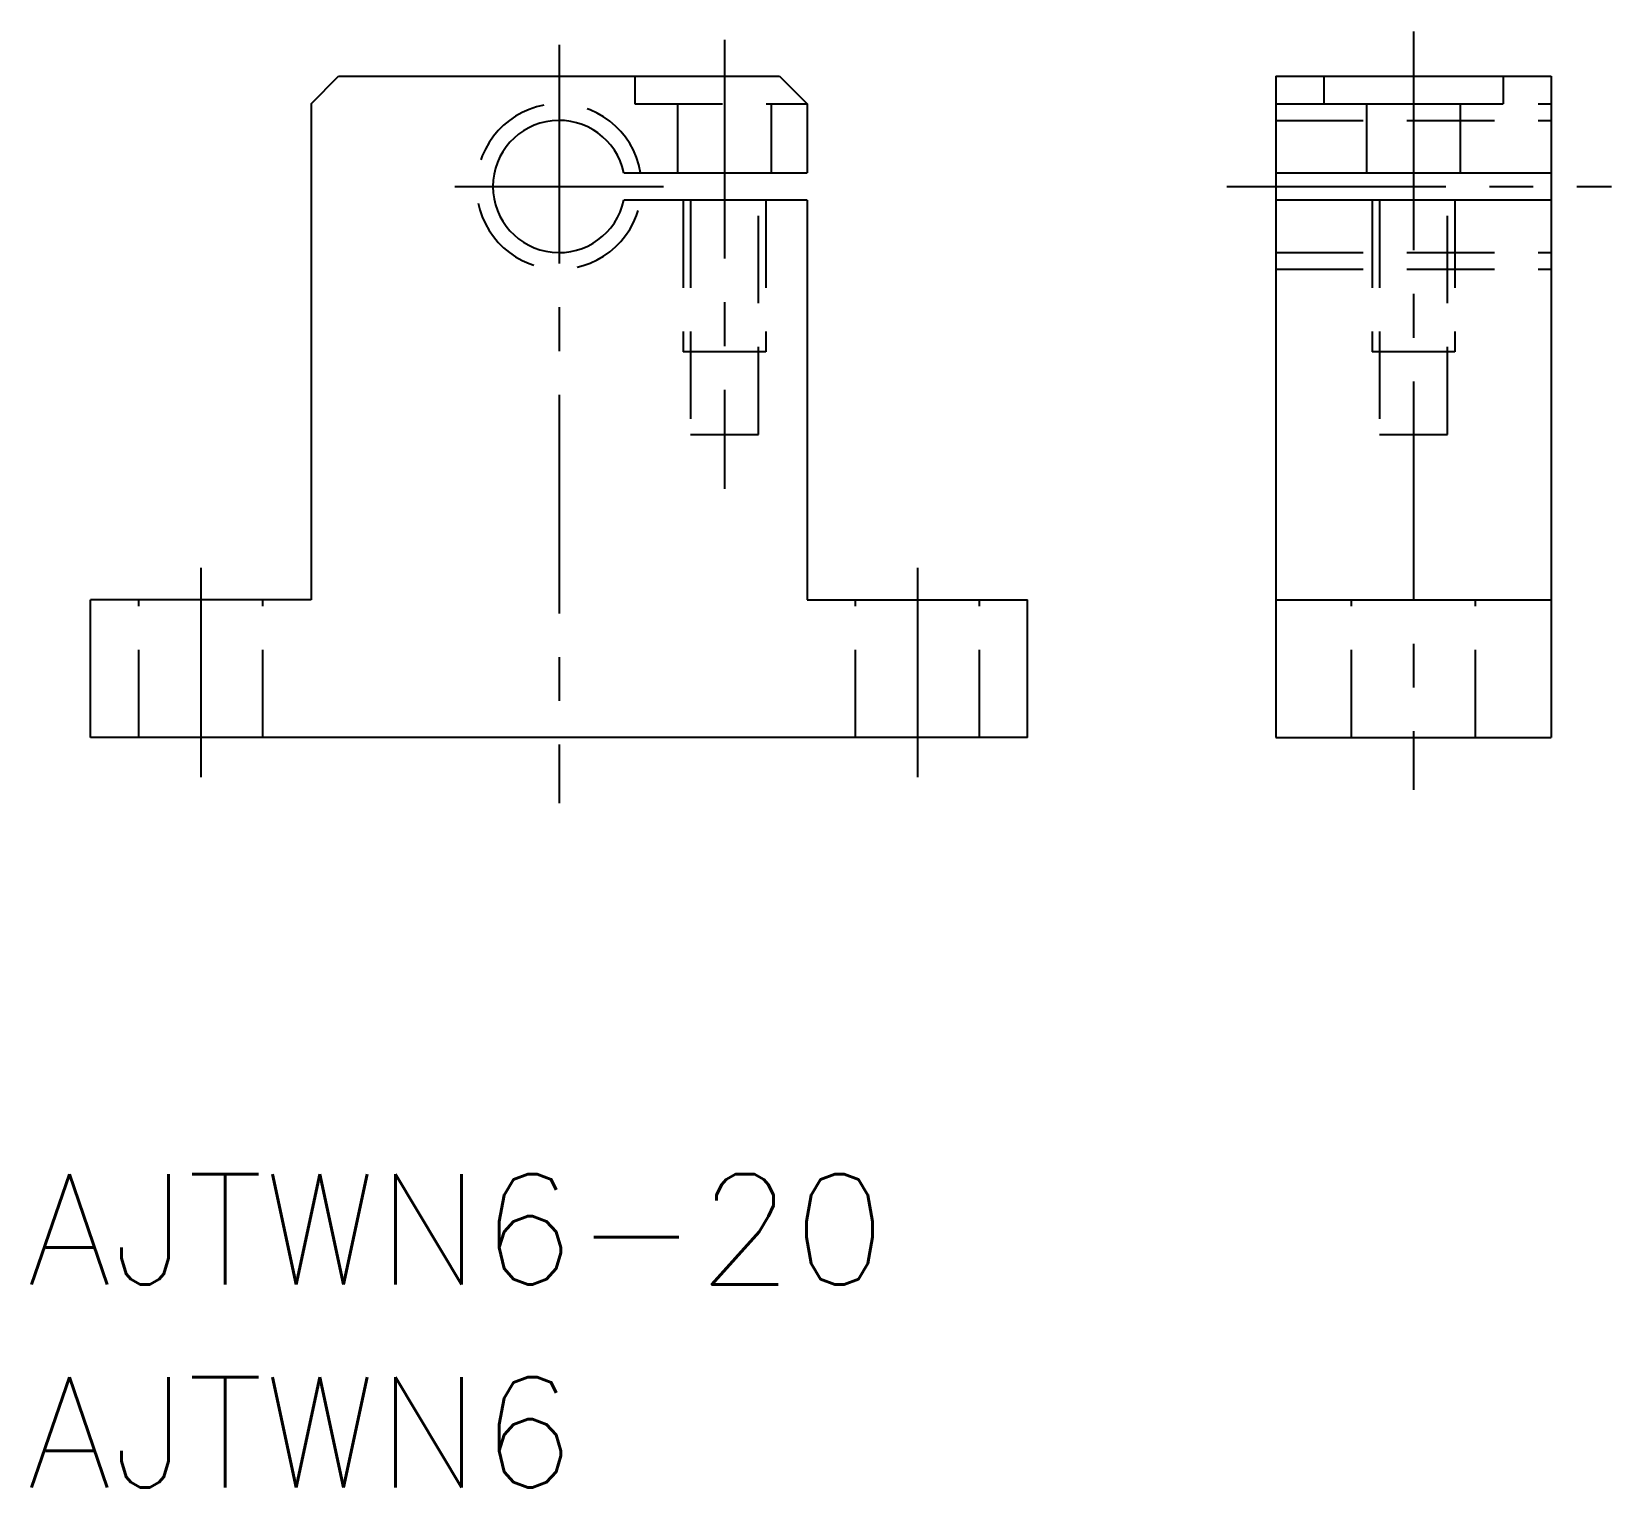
# Model space of a CAD drawing. Extents: x 28.6 to 85.9, y 109.2 to 162.
import ezdxf

# ---------------------------------------------------------------- set-up
doc = ezdxf.new("R2010")
doc.units = 0
doc.header["$LTSCALE"] = 0.25
doc.linetypes.add('CENTER', pattern=[50.8, 31.75, -6.35, 6.35, -6.35])
doc.linetypes.add('DASHED', pattern=[19.05, 12.7, -6.35])
doc.layers.get('0').update_dxf_attribs({"linetype": 'CONTINUOUS'})
doc.layers.add('CENTER', color=1, linetype='CENTER')
doc.styles.get("Standard").update_dxf_attribs({"font": 'txt.shx'})

msp = doc.modelspace()

# ---------------------------------------------------------------- linework, layer by layer
for p, q in [((38.765, 159.4), (39.765, 160.4)), ((39.765, 160.4), (55.765, 160.4)), ((55.765, 160.4), (56.765, 159.4)), ((73.765, 160.4), (73.765, 136.4)), ((73.765, 160.4), (83.765, 160.4)), ((75.515, 160.4), (75.515, 159.4)), ((82.015, 160.4), (82.015, 159.4)), ((83.765, 160.4), (83.765, 136.4)), ((38.765, 159.4), (38.765, 141.4)), ((56.765, 159.4), (56.765, 156.9)), ((75.515, 159.4), (82.015, 159.4)), ((50.112, 156.9), (56.765, 156.9)), ((73.765, 156.9), (83.765, 156.9)), ((56.765, 155.9), (50.112, 155.9)), ((56.765, 155.9), (56.765, 141.4)), ((83.765, 155.9), (73.765, 155.9)), ((30.765, 136.4), (30.765, 141.4)), ((38.765, 141.4), (30.765, 141.4)), ((56.765, 141.4), (64.765, 141.4)), ((64.765, 136.4), (64.765, 141.4)), ((73.765, 141.4), (83.765, 141.4)), ((64.765, 136.4), (30.765, 136.4)), ((46.765, 136.4), (46.765, 136.4)), ((51.265, 136.4), (51.265, 136.4)), ((73.765, 136.4), (83.765, 136.4))]:
    msp.add_line(p, q)
at = {"color": 3, "linetype": 'DASHED'}
for p, q in [((50.515, 160.4), (50.515, 159.4)), ((50.515, 159.4), (56.765, 159.4)), ((52.065, 159.4), (52.065, 156.9)), ((55.465, 159.4), (55.465, 156.9)), ((73.765, 159.4), (83.765, 159.4)), ((77.065, 159.4), (77.065, 156.9)), ((80.465, 159.4), (80.465, 156.9)), ((73.765, 158.8), (83.765, 158.8)), ((52.265, 155.9), (52.265, 150.4)), ((52.535, 155.9), (52.535, 147.4)), ((54.995, 147.4), (54.995, 155.9)), ((55.265, 155.9), (55.265, 150.4)), ((77.265, 155.9), (77.265, 150.4)), ((77.535, 155.9), (77.535, 147.4)), ((79.995, 147.4), (79.995, 155.9)), ((80.265, 155.9), (80.265, 150.4)), ((73.765, 154), (83.765, 154)), ((73.765, 153.4), (83.765, 153.4)), ((55.265, 150.4), (52.265, 150.4)), ((80.265, 150.4), (77.265, 150.4)), ((52.535, 147.4), (54.995, 147.4)), ((77.535, 147.4), (79.995, 147.4)), ((32.515, 136.4), (32.515, 141.4)), ((37.015, 136.4), (37.015, 141.4)), ((58.515, 136.4), (58.515, 141.4)), ((63.015, 136.4), (63.015, 141.4)), ((76.515, 136.4), (76.515, 141.4)), ((81.015, 136.4), (81.015, 141.4))]:
    msp.add_line(p, q, dxfattribs=at)
msp.add_arc((47.765, 156.4), 3, 9.59407, 350.40593, dxfattribs=at)
msp.add_arc((47.765, 156.4), 2.4, 12.0247, 347.9753)
at = {"layer": 'CENTER', "color": 1, "linetype": 'CENTER'}
for p, q in [((53.765, 161.721), (53.765, 145.425)), ((78.765, 162.022), (78.765, 134.5)), ((47.765, 161.54), (47.765, 134.018)), ((43.981, 156.4), (51.55, 156.4)), ((71.998, 156.4), (85.947, 156.4)), ((34.765, 142.56), (34.765, 134.955)), ((60.765, 142.56), (60.765, 134.955))]:
    msp.add_line(p, q, dxfattribs=at)

# ---------------------------------------------------------------- texts
for s, p in [('AJTWN6-20', (28.453, 116.547)), ('AJTWN6', (28.453, 109.176))]:
    msp.add_text(s, height=4).set_placement(p)

doc.saveas('drawing.dxf')
